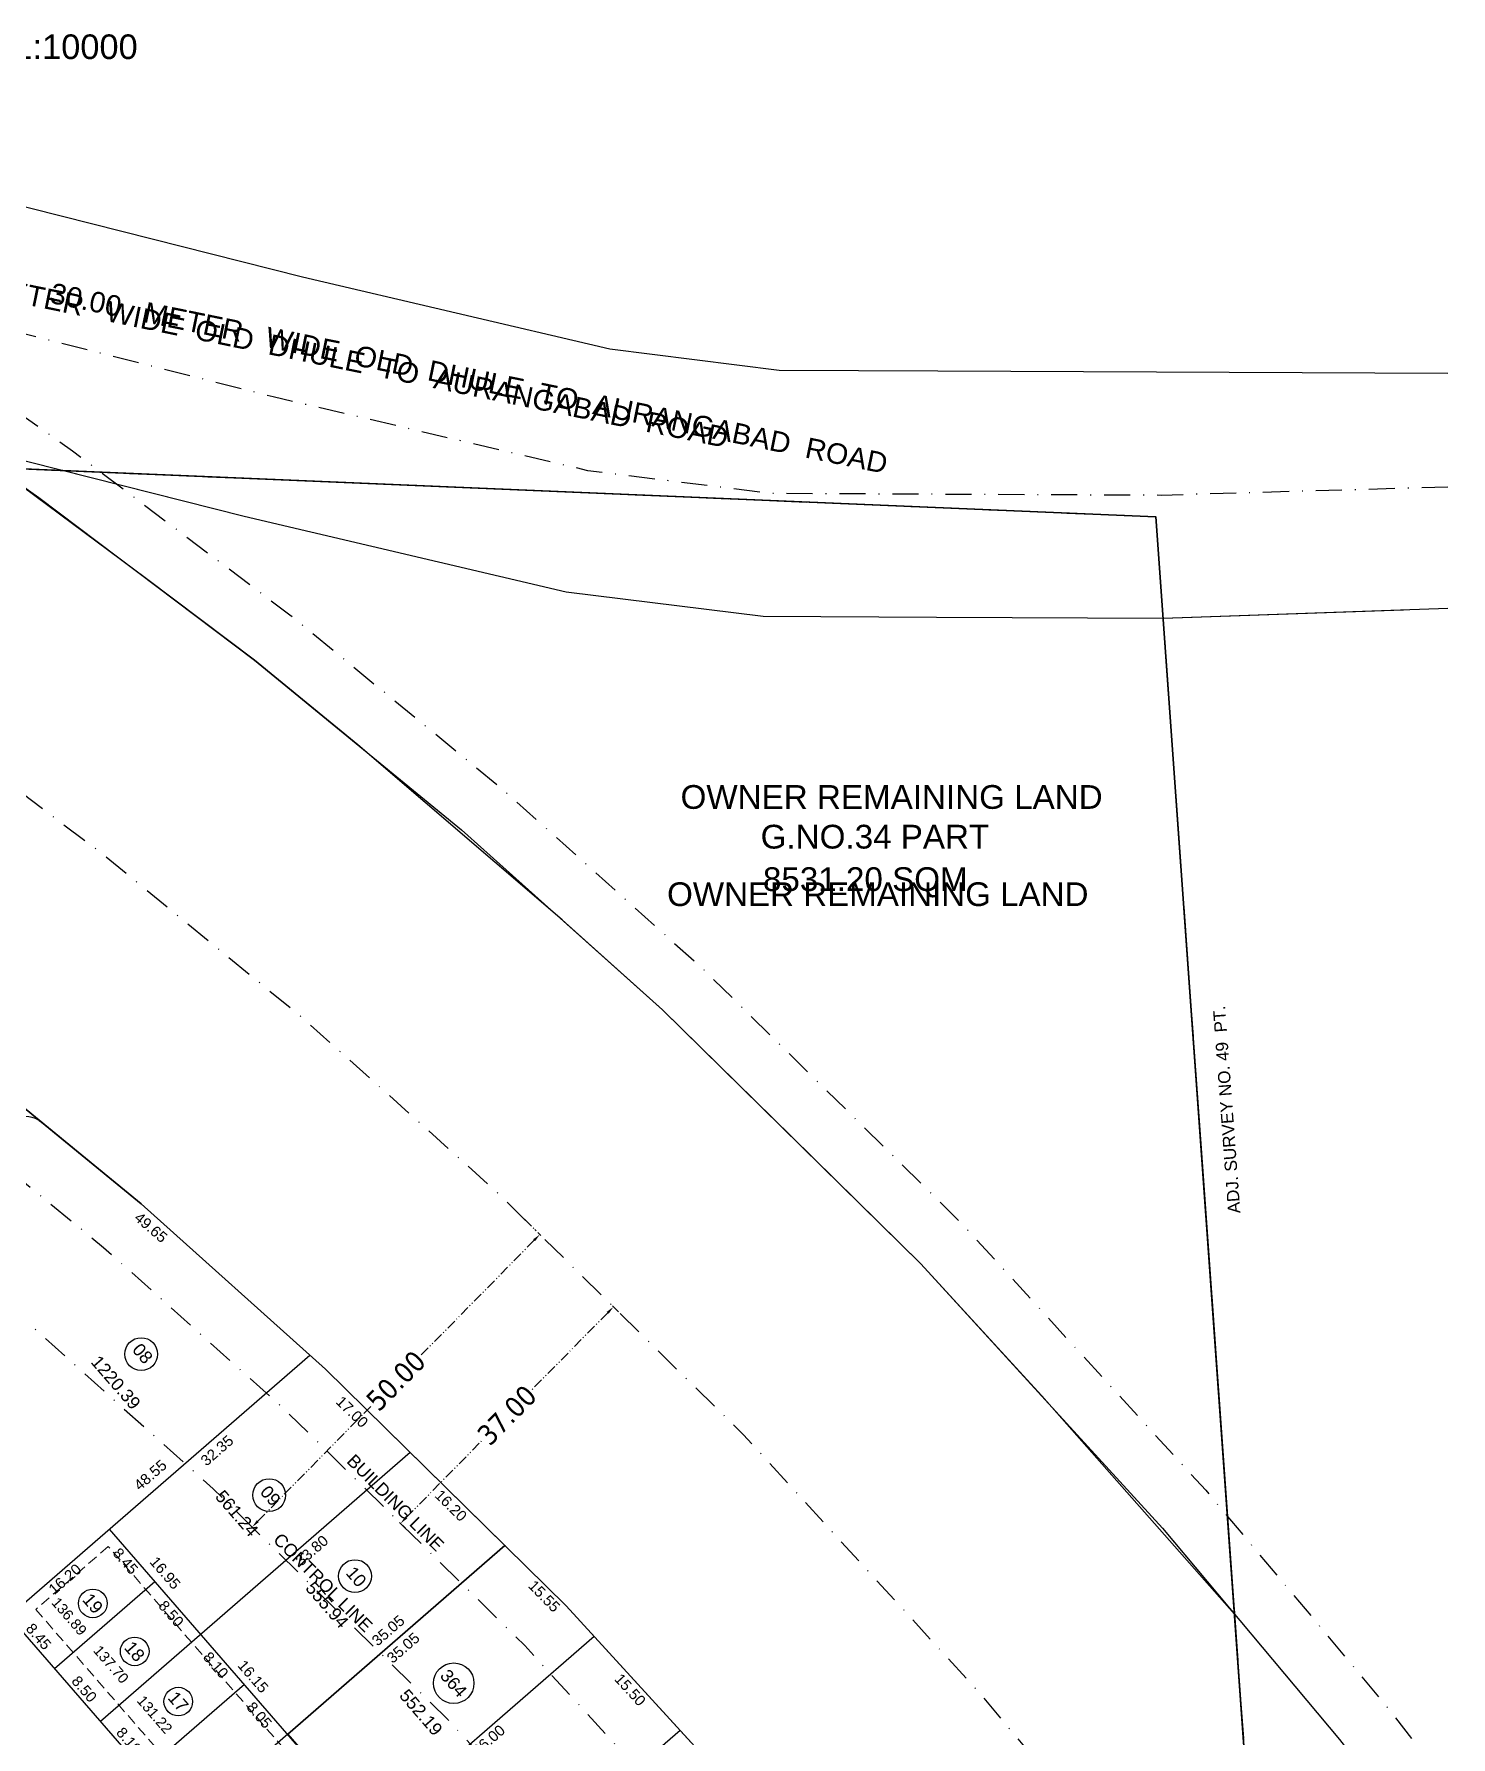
# Model space of a CAD drawing. Header units: millimetres. Extents: x 26213 to 35402, y -1028 to 2462.
# Drawn here: x 35016.2 to 35188.8, y 723.6 to 931.1 of the extents above; entities that cross this region are included whole.
import ezdxf
from ezdxf.enums import TextEntityAlignment as Align

# ---------------------------------------------------------------- set-up
doc = ezdxf.new("R2010")
doc.units = ezdxf.units.MM
doc.header["$PDMODE"] = 3
doc.header["$PDSIZE"] = 0.75
for name, pattern in [('1', [0]), ('ACAD_ISO12W100', [21, 12, -3, 0, -3, 0, -3]), ('DASHDOT2', [12.7, 6.35, -3.175, 0, -3.175]), ('DASHED', [19.05, 12.7, -6.35]), ('DASHED2', [9.525, 6.35, -3.175])]:
    doc.linetypes.add(name, pattern=pattern)
for name, color, linetype in [('adj. gat no', 76, 'Continuous'), ('AREA', 7, 'Continuous'), ('CENTER LINE', 225, 'Continuous'), ('Chamber', 7, '1'), ('DIMEMSION', 7, 'Continuous'), ('NUMBRING', 162, 'Continuous'), ('ROAD', 7, 'Continuous'), ('SITE PLAN', 107, 'Continuous'), ('SOLID HATCH', 253, 'Continuous')]:
    doc.layers.add(name, color=color, linetype=linetype)
for name, color, linetype, lineweight in [('CIRCLE', 197, 'Continuous', 30), ('DIM', 7, 'Continuous', 25), ('LAYOUT PLAN', 7, 'Continuous', 25)]:
    doc.layers.add(name, color=color, linetype=linetype, lineweight=lineweight)
doc.layers.add('orange line', color=7, linetype='Continuous', lineweight=70, true_color=0xf62c11)
doc.styles.get("Standard").update_dxf_attribs({"font": 'arial.ttf'})
doc.styles.add('style1', font='tahoma.ttf')
doc.dimstyles.new('LAYOUT PLAN', dxfattribs={"dimtxt": 1.3, "dimasz": 1, "dimexe": 0.18, "dimexo": 0.0625, "dimgap": 0.09, "dimtad": 0, "dimrnd": 0.05, "dimzin": 0, "dimdsep": 46, "dimtxsty": 'Standard', "dimcen": 0, "dimse1": 1, "dimse2": 1, "dimsd1": 1, "dimsd2": 1, "dimadec": 0, "dimazin": 0, "dimtfac": 1, "dimtofl": 0, "dimtmove": 0, "dimatfit": 3, "dimfxl": 1, "dimtolj": 1, "dimtzin": 0, "dimarcsym": 0})
doc.dimstyles.new('n', dxfattribs={"dimtxt": 2.5, "dimasz": 0.18, "dimexe": 0.18, "dimexo": 0.0625, "dimgap": 0.09, "dimtad": 0, "dimzin": 0, "dimdsep": 46, "dimtxsty": 'style1', "dimcen": 0.09, "dimse1": 1, "dimse2": 1, "dimsd1": 1, "dimsd2": 1, "dimaunit": 1, "dimadec": 1, "dimazin": 0, "dimtfac": 1, "dimtofl": 0, "dimtmove": 0, "dimatfit": 3, "dimfxl": 1, "dimtolj": 1, "dimtzin": 0, "dimarcsym": 0})

# ---------------------------------------------------------------- blocks, each defined once
blk = doc.blocks.new('*D3284')
at = {"layer": 'Defpoints', "color": 0, "ltscale": 2}
for p in [(35073.54, 746.97), (35083.78, 735.25), (35084.42, 735.89)]:
    blk.add_point(p, dxfattribs=at)
at = {"layer": 'DIMEMSION', "color": 0, "ltscale": 2, "insert": (35078.33, 740.79), "char_height": 1.3, "attachment_point": 5, "rotation": 314.4862}
blk.add_mtext('\\A1;15.55', dxfattribs=at)
blk = doc.blocks.new('*D3285')
at = {"layer": 'Defpoints', "color": 0, "ltscale": 2}
for p in [(35084.42, 735.89), (35094.89, 724.45), (35094.04, 723.67)]:
    blk.add_point(p, dxfattribs=at)
at = {"layer": 'DIMEMSION', "color": 0, "ltscale": 2, "insert": (35088.8, 729.39), "char_height": 1.3, "attachment_point": 5, "rotation": 312.4347}
blk.add_mtext('\\A1;15.50', dxfattribs=at)
blk = doc.blocks.new('*D3286')
at = {"layer": 'Defpoints', "color": 0, "ltscale": 2}
for p in [(35094.89, 724.45), (35104.37, 712.11), (35105.35, 713)]:
    blk.add_point(p, dxfattribs=at)
at = {"layer": 'DIMEMSION', "color": 0, "ltscale": 2, "insert": (35099.14, 717.83), "char_height": 1.3, "attachment_point": 5, "rotation": 312.4347}
blk.add_mtext('\\A1;15.50', dxfattribs=at)
blk = doc.blocks.new('*D3294')
at = {"layer": 'Defpoints', "color": 0, "ltscale": 2}
for p in [(35093.99, 725.48), (35094.89, 724.45), (35067.4, 700.58)]:
    blk.add_point(p, dxfattribs=at)
at = {"layer": 'DIMEMSION', "color": 0, "ltscale": 2, "insert": (35080.25, 713.54), "char_height": 1.3, "attachment_point": 5, "rotation": 40.9759}
blk.add_mtext('\\A1;36.40', dxfattribs=at)
blk = doc.blocks.new('*D3295')
at = {"layer": 'Defpoints', "color": 0, "ltscale": 2}
for p in [(35084.42, 735.89), (35085.15, 735.06), (35057.24, 712.28)]:
    blk.add_point(p, dxfattribs=at)
at = {"layer": 'DIMEMSION', "color": 0, "ltscale": 2, "insert": (35071.56, 723.25), "char_height": 1.3, "attachment_point": 5, "rotation": 40.9759}
blk.add_mtext('\\A1;36.00', dxfattribs=at)
blk = doc.blocks.new('*D3053')
at = {"layer": 'Defpoints', "color": 0, "ltscale": 2}
for p in [(35073.54, 746.97), (35074.39, 745.99), (35047.07, 723.98)]:
    blk.add_point(p, dxfattribs=at)
at = {"layer": 'DIMEMSION', "color": 0, "ltscale": 2, "insert": (35061.15, 734.5), "char_height": 1.3, "attachment_point": 5, "rotation": 40.9759}
blk.add_mtext('\\A1;35.05', dxfattribs=at)
blk = doc.blocks.new('*D3296')
at = {"layer": 'Defpoints', "color": 0, "ltscale": 2}
for p in [(35047.07, 723.98), (35057.24, 712.28), (35058.07, 713)]:
    blk.add_point(p, dxfattribs=at)
at = {"layer": 'DIMEMSION', "color": 0, "ltscale": 2, "insert": (35052.99, 718.85), "char_height": 1.3, "attachment_point": 5, "rotation": 310.9759}
blk.add_mtext('\\A1;15.50', dxfattribs=at)
blk = doc.blocks.new('*D3318')
at = {"layer": 'Defpoints', "color": 0, "linetype": 'ACAD_ISO12W100', "ltscale": 0.1}
for p in [(35087.41, 775.4), (35060.82, 749.66), (35061.47, 749.02)]:
    blk.add_point(p, dxfattribs=at)
at = {"layer": 'DIM', "color": 0, "linetype": 'ACAD_ISO12W100', "lineweight": -2, "ltscale": 0.1}
for p, q in [((35087.37, 775.45), (35086.64, 776.17)), ((35086.07, 775.33), (35076.75, 765.86)), ((35061.52, 750.37), (35070.84, 759.85)), ((35061.43, 749.07), (35060.69, 749.79))]:
    blk.add_line(p, q, dxfattribs=at)
at = {"layer": 'DIM', "color": 0, "linetype": 'ACAD_ISO12W100', "ltscale": 0.1}
for points in [[(35085.95, 775.44), (35086.18, 775.21), (35086.77, 776.04)], [(35061.4, 750.49), (35061.64, 750.26), (35060.82, 749.66)]]:
    blk.add_solid(points, dxfattribs=at)
at = {"layer": 'DIM', "color": 0, "linetype": 'ACAD_ISO12W100', "ltscale": 0.1, "insert": (35073.79, 762.85), "char_height": 2.5, "attachment_point": 5, "rotation": 45.4772, "style": 'style1'}
blk.add_mtext('\\A1;37.00', dxfattribs=at)
blk = doc.blocks.new('*D3319')
at = {"layer": 'Defpoints', "color": 0, "linetype": 'ACAD_ISO12W100', "ltscale": 0.1}
for p in [(35075.88, 786.75), (35077.8, 784.86), (35040.82, 751.1)]:
    blk.add_point(p, dxfattribs=at)
at = {"layer": 'DIM', "color": 0, "linetype": 'ACAD_ISO12W100', "lineweight": -2, "ltscale": 0.1}
for p, q in [((35075.92, 786.71), (35077.93, 784.74)), ((35077.1, 784.15), (35063.21, 770.03)), ((35043.44, 749.93), (35057.33, 764.05)), ((35040.86, 751.06), (35042.87, 749.09))]:
    blk.add_line(p, q, dxfattribs=at)
at = {"layer": 'DIM', "color": 0, "linetype": 'ACAD_ISO12W100', "ltscale": 0.1}
for points in [[(35076.98, 784.27), (35077.21, 784.03), (35077.8, 784.86)], [(35043.32, 750.04), (35043.56, 749.81), (35042.74, 749.21)]]:
    blk.add_solid(points, dxfattribs=at)
at = {"layer": 'DIM', "color": 0, "linetype": 'ACAD_ISO12W100', "ltscale": 0.1, "insert": (35060.27, 767.04), "char_height": 2.5, "attachment_point": 5, "rotation": 45.4772, "style": 'style1'}
blk.add_mtext('\\A1;50.00', dxfattribs=at)
blk = doc.blocks.new('*D3811')
at = {"layer": 'Defpoints', "color": 0, "ltscale": 2}
for p in [(35046.24, 723.26), (35047.07, 723.98), (35052.15, 718.13)]:
    blk.add_point(p, dxfattribs=at)
at = {"layer": 'DIMEMSION', "color": 0, "ltscale": 2, "insert": (35048.79, 720.34), "char_height": 1.3, "attachment_point": 5, "rotation": 310.9759}
blk.add_mtext('\\A1;7.75', dxfattribs=at)
blk = doc.blocks.new('*D3812')
at = {"layer": 'Defpoints', "color": 0, "ltscale": 2}
for p in [(35040.97, 729.34), (35041.79, 730.06), (35047.07, 723.98)]:
    blk.add_point(p, dxfattribs=at)
at = {"layer": 'DIMEMSION', "color": 0, "ltscale": 2, "insert": (35043.61, 726.3), "char_height": 1.3, "attachment_point": 5, "rotation": 310.9759}
blk.add_mtext('\\A1;8.05', dxfattribs=at)
blk = doc.blocks.new('*D3813')
at = {"layer": 'Defpoints', "color": 0, "ltscale": 2}
for p in [(35035.65, 735.45), (35036.48, 736.17), (35041.79, 730.06)]:
    blk.add_point(p, dxfattribs=at)
at = {"layer": 'DIMEMSION', "color": 0, "ltscale": 2, "insert": (35038.31, 732.4), "char_height": 1.3, "attachment_point": 5, "rotation": 310.9759}
blk.add_mtext('\\A1;8.10', dxfattribs=at)
blk = doc.blocks.new('*D3814')
at = {"layer": 'Defpoints', "color": 0, "ltscale": 2}
for p in [(35030.08, 741.87), (35030.91, 742.59), (35036.48, 736.17)]:
    blk.add_point(p, dxfattribs=at)
at = {"layer": 'DIMEMSION', "color": 0, "ltscale": 2, "insert": (35032.87, 738.66), "char_height": 1.3, "attachment_point": 5, "rotation": 310.9759}
blk.add_mtext('\\A1;8.50', dxfattribs=at)
blk = doc.blocks.new('*D3815')
at = {"layer": 'Defpoints', "color": 0, "ltscale": 2}
for p in [(35025.37, 748.97), (35024.54, 748.25), (35030.91, 742.59)]:
    blk.add_point(p, dxfattribs=at)
at = {"layer": 'DIMEMSION', "color": 0, "ltscale": 2, "insert": (35027.31, 745.06), "char_height": 1.3, "attachment_point": 5, "rotation": 310.9759}
blk.add_mtext('\\A1;8.45', dxfattribs=at)
blk = doc.blocks.new('*D3823')
at = {"layer": 'Defpoints', "color": 0, "ltscale": 2}
for p in [(35025.08, 726.27), (35024.25, 725.55), (35029.56, 719.43)]:
    blk.add_point(p, dxfattribs=at)
at = {"layer": 'DIMEMSION', "color": 0, "ltscale": 2, "insert": (35027.73, 723.21), "char_height": 1.3, "attachment_point": 5, "rotation": 310.9759}
blk.add_mtext('\\A1;8.10', dxfattribs=at)
blk = doc.blocks.new('*D3824')
at = {"layer": 'Defpoints', "color": 0, "ltscale": 2}
for p in [(35019.5, 732.69), (35018.68, 731.97), (35024.25, 725.55)]:
    blk.add_point(p, dxfattribs=at)
at = {"layer": 'DIMEMSION', "color": 0, "ltscale": 2, "insert": (35022.29, 729.48), "char_height": 1.3, "attachment_point": 5, "rotation": 310.9759}
blk.add_mtext('\\A1;8.50', dxfattribs=at)
blk = doc.blocks.new('*D3825')
at = {"layer": 'Defpoints', "color": 0, "ltscale": 2}
for p in [(35013.96, 739.06), (35013.14, 738.35), (35018.68, 731.97)]:
    blk.add_point(p, dxfattribs=at)
at = {"layer": 'DIMEMSION', "color": 0, "ltscale": 2, "insert": (35016.73, 735.88), "char_height": 1.3, "attachment_point": 5, "rotation": 310.9759}
blk.add_mtext('\\A1;8.45', dxfattribs=at)
blk = doc.blocks.new('*D3827')
at = {"layer": 'Defpoints', "color": 0, "ltscale": 2}
for p in [(35025.37, 748.97), (35026.05, 748.18), (35013.14, 738.35)]:
    blk.add_point(p, dxfattribs=at)
at = {"layer": 'DIMEMSION', "color": 0, "ltscale": 2, "insert": (35019.94, 742.87), "char_height": 1.3, "attachment_point": 5, "rotation": 40.9759}
blk.add_mtext('\\A1;16.20', dxfattribs=at)
blk = doc.blocks.new('*D3828')
at = {"layer": 'Defpoints', "color": 0, "ltscale": 2}
for p in [(35012.15, 802.57), (35049.78, 770.17), (35049.22, 769.52)]:
    blk.add_point(p, dxfattribs=at)
at = {"layer": 'DIMEMSION', "color": 0, "ltscale": 2, "insert": (35030.41, 785.72), "char_height": 1.3, "attachment_point": 5, "rotation": 319.2678}
blk.add_mtext('\\A1;49.65', dxfattribs=at)
blk = doc.blocks.new('*D3829')
at = {"layer": 'Defpoints', "color": 0, "ltscale": 2}
for p in [(35072.56, 748.11), (35073.54, 746.97), (35047.07, 723.98)]:
    blk.add_point(p, dxfattribs=at)
at = {"layer": 'DIMEMSION', "color": 0, "ltscale": 2, "insert": (35059.32, 736.61), "char_height": 1.3, "attachment_point": 5, "rotation": 40.9759}
blk.add_mtext('\\A1;35.05', dxfattribs=at)
blk = doc.blocks.new('*D3830')
at = {"layer": 'Defpoints', "color": 0, "ltscale": 2}
for p in [(35061.18, 757.51), (35061.99, 758.33), (35073.54, 746.97)]:
    blk.add_point(p, dxfattribs=at)
at = {"layer": 'DIMEMSION', "color": 0, "ltscale": 2, "insert": (35066.96, 751.83), "char_height": 1.3, "attachment_point": 5, "rotation": 315.4772}
blk.add_mtext('\\A1;16.20', dxfattribs=at)
blk = doc.blocks.new('*D3389')
at = {"layer": 'Defpoints', "color": 0, "ltscale": 2}
for p in [(35049.78, 770.17), (35048.81, 769.17), (35061.99, 758.33)]:
    blk.add_point(p, dxfattribs=at)
at = {"layer": 'DIMEMSION', "color": 0, "ltscale": 2, "insert": (35054.92, 763.25), "char_height": 1.3, "attachment_point": 5, "rotation": 315.8784}
blk.add_mtext('\\A1;17.00', dxfattribs=at)
blk = doc.blocks.new('*D3855')
at = {"layer": 'Defpoints', "color": 0, "ltscale": 2}
for p in [(35061.99, 758.33), (35062.77, 757.43), (35036.48, 736.17)]:
    blk.add_point(p, dxfattribs=at)
at = {"layer": 'DIMEMSION', "color": 0, "ltscale": 2, "insert": (35050.02, 746.35), "char_height": 1.3, "attachment_point": 5, "rotation": 40.9759}
blk.add_mtext('\\A1;33.80', dxfattribs=at)
blk = doc.blocks.new('*D3856')
at = {"layer": 'Defpoints', "color": 0, "ltscale": 2}
for p in [(35049.78, 770.17), (35050.68, 769.14), (35025.37, 748.97)]:
    blk.add_point(p, dxfattribs=at)
at = {"layer": 'DIMEMSION', "color": 0, "ltscale": 2, "insert": (35038.47, 758.54), "char_height": 1.3, "attachment_point": 5, "rotation": 40.9759}
blk.add_mtext('\\A1;32.35', dxfattribs=at)
blk = doc.blocks.new('*D3857')
at = {"layer": 'Defpoints', "color": 0, "ltscale": 2}
for p in [(35025.37, 748.97), (35037.71, 737.24), (35036.48, 736.17)]:
    blk.add_point(p, dxfattribs=at)
at = {"layer": 'DIMEMSION', "color": 0, "ltscale": 2, "insert": (35032.15, 743.63), "char_height": 1.3, "attachment_point": 5, "rotation": 310.9759}
blk.add_mtext('\\A1;16.95', dxfattribs=at)
blk = doc.blocks.new('*D3858')
at = {"layer": 'Defpoints', "color": 0, "ltscale": 2}
for p in [(35036.48, 736.17), (35048.15, 724.92), (35047.07, 723.98)]:
    blk.add_point(p, dxfattribs=at)
at = {"layer": 'DIMEMSION', "color": 0, "ltscale": 2, "insert": (35042.86, 731.01), "char_height": 1.3, "attachment_point": 5, "rotation": 310.9759}
blk.add_mtext('\\A1;16.15', dxfattribs=at)
blk = doc.blocks.new('*D3859')
at = {"layer": 'Defpoints', "color": 0, "ltscale": 2}
for p in [(35048.66, 771.46), (35049.78, 770.17), (35013.14, 738.35)]:
    blk.add_point(p, dxfattribs=at)
at = {"layer": 'DIMEMSION', "color": 0, "ltscale": 2, "insert": (35030.34, 755.55), "char_height": 1.3, "attachment_point": 5, "rotation": 40.9759}
blk.add_mtext('\\A1;48.55', dxfattribs=at)

msp = doc.modelspace()

# ---------------------------------------------------------------- linework, layer by layer
at = {"ltscale": 2}
for p, q in [((35043.023, 854.849), (35068.258, 834.168)), ((35068.258, 834.168), (35092.753, 812.23)), ((35017.068, 798.545), (35029.209, 788.595)), ((35029.209, 788.595), (35051.681, 768.47)), ((35029.209, 788.595), (35051.681, 768.47)), ((35029.209, 788.595), (35051.681, 768.47)), ((35051.681, 768.47), (35073.542, 746.97)), ((35051.681, 768.47), (35073.542, 746.97))]:
    msp.add_line(p, q, dxfattribs=at)
at = {"color": 1, "lineweight": 35}
for points in [[(35178.167, 404.589), (35181.38, 290.065), (35181.38, 290.065), (34953.574, 285.764), (34953.574, 567.995), (34956.321, 602.668), (34961.196, 880.404), (35152.829, 872.299), (35165.087, 701.488), (35174.34, 542.335), (35174.387, 542.333), (35178.167, 404.589)], [(35060.252, 684.101), (35060.252, 684.101), (35072.483, 694.724), (35047.073, 723.98), (35073.542, 746.97), (35051.681, 768.47), (35029.209, 788.595), (35005.929, 807.673), (34981.342, 826.215), (34960.503, 840.963), (34959.33, 774.106), (34958.891, 749.106), (34958.575, 731.106), (34958.364, 719.106), (34957.387, 663.432), (34956.843, 632.442), (34956.606, 618.92), (34956.321, 602.668), (34953.574, 567.995), (34953.574, 539.335), (34953.574, 484.486)], [(35060.252, 684.101), (35060.252, 684.101), (35072.483, 694.724), (35047.073, 723.98), (35073.542, 746.97), (35051.681, 768.47), (35029.209, 788.595), (35005.929, 807.673), (34981.342, 826.215), (34960.503, 840.963), (34959.33, 774.106), (34958.891, 749.106), (34958.575, 731.106), (34958.364, 719.106), (34957.387, 663.432), (34956.843, 632.442), (34956.606, 618.92), (34956.321, 602.668), (34953.574, 567.995), (34953.574, 539.335), (34953.574, 484.486)]]:
    msp.add_lwpolyline(points, dxfattribs=at)
at = {"ltscale": 2}
msp.add_arc((35015.167, 796.224), 3, 50.66474, 56.7576, dxfattribs=at)
at = {"layer": 'CENTER LINE', "color": 5, "linetype": 'DASHDOT2', "ltscale": 0.5, "flags": 128}
for points in [[(34949.604, 928.023), (34993.301, 899.834), (35020.874, 880.318), (35047.35, 860.353), (35072.814, 839.485), (35097.545, 817.336), (35129.258, 786.147), (35158.923, 753.699), (35180.658, 727.736), (35194.28, 710.272), (35196.036, 707.825)], [(35188.411, 875.919), (35153.49, 874.91), (35126.206, 875.036), (35105.974, 875.129), (35083.656, 877.914), (35045.324, 886.906), (34990.072, 900.858), (34931.405, 915.673)], [(35188.411, 875.919), (35153.49, 874.91), (35126.206, 875.036), (35105.974, 875.129), (35083.656, 877.914), (35045.324, 886.906), (34990.072, 900.858), (34931.405, 915.673)], [(34929.547, 896.931), (34972.575, 869.174), (34999.043, 850.44), (35024.476, 831.261), (35048.734, 811.382), (35072.217, 790.35), (35102.613, 760.456), (35131.071, 729.328), (35151.877, 704.476), (35164.649, 688.101), (35165.973, 686.256)], [(34929.547, 896.931), (34972.575, 869.174), (34999.043, 850.44), (35024.476, 831.261), (35048.734, 811.382), (35072.217, 790.35), (35102.613, 760.456), (35131.071, 729.328), (35151.877, 704.476), (35164.649, 688.101), (35165.973, 686.256)]]:
    msp.add_lwpolyline(points, dxfattribs=at)
at = {"layer": 'CENTER LINE', "linetype": 'DASHDOT2', "ltscale": 0.5, "flags": 128}
for points in [[(35188.411, 875.919), (35153.49, 874.91), (35126.206, 875.036), (35105.974, 875.129), (35083.656, 877.914), (35045.324, 886.906), (34990.072, 900.858), (34931.405, 915.673)], [(34929.547, 837.43), (34944.566, 827.741), (34969.541, 810.064), (34993.565, 791.948), (35016.193, 773.404), (35037.99, 753.883), (35066.607, 725.739), (35093.433, 696.396), (35112.983, 673.043), (35124.607, 658.14), (35141.633, 634.408), (35171.615, 589.211)], [(34929.547, 837.43), (34944.566, 827.741), (34969.541, 810.064), (34993.565, 791.948), (35016.193, 773.404), (35037.99, 753.883), (35066.607, 725.739), (35093.433, 696.396), (35110.926, 675.501)]]:
    msp.add_lwpolyline(points, dxfattribs=at)
at = {"layer": 'CENTER LINE', "color": 1, "linetype": 'DASHDOT2', "ltscale": 0.5, "flags": 128}
for points in [[(34929.547, 852.9), (34951.849, 838.513), (34977.212, 820.562), (35001.602, 802.17), (35024.653, 783.278), (35046.889, 763.364), (35075.968, 734.765), (35103.219, 704.958), (35123.096, 681.216), (35135.018, 665.93), (35152.335, 641.793), (35170.116, 614.987)], [(34929.547, 852.9), (34951.849, 838.513), (34977.212, 820.562), (35001.602, 802.17), (35024.653, 783.278), (35046.889, 763.364), (35075.968, 734.765), (35103.219, 704.958), (35121.077, 683.627)]]:
    msp.add_lwpolyline(points, dxfattribs=at)
at = {"layer": 'Chamber', "linetype": 'DASHED2'}
for p, q in [((34961.196, 880.404), (35152.829, 872.299)), ((35152.829, 872.299), (35165.087, 701.488))]:
    msp.add_line(p, q, dxfattribs=at)
at = {"layer": 'CIRCLE'}
for centre, radius in [((35029.229, 770.288), 2), ((35044.822, 753.106), 2), ((35055.275, 743.241), 2), ((35023.337, 739.911), 1.744), ((35028.435, 734.068), 1.744), ((35067.303, 730.189), 2.47), ((35033.746, 727.953), 1.744)]:
    msp.add_circle(centre, radius, dxfattribs=at)
at = {"layer": 'DIMEMSION', "lineweight": 25}
msp.add_arc((35015.167, 796.224), 3, 50.66474, 180, dxfattribs=at)
at = {"layer": 'LAYOUT PLAN', "lineweight": 25}
for p, q in [((34961.196, 880.404), (35152.829, 872.299)), ((34961.196, 880.404), (35152.829, 872.299)), ((35019.588, 877.934), (35011.652, 878.27)), ((35011.652, 878.27), (35016.744, 874.666)), ((35019.588, 877.934), (35011.652, 878.27)), ((35011.652, 878.27), (35016.744, 874.666)), ((35019.588, 877.934), (35011.652, 878.27)), ((35011.652, 878.27), (35016.744, 874.666)), ((35041.775, 872.331), (35019.588, 877.934)), ((35041.775, 872.331), (35019.588, 877.934)), ((35041.775, 872.331), (35019.588, 877.934)), ((35016.744, 874.666), (35043.023, 854.849)), ((35016.744, 874.666), (35043.023, 854.849)), ((35016.744, 874.666), (35043.023, 854.849)), ((35081.007, 863.128), (35041.775, 872.331)), ((35081.007, 863.128), (35041.775, 872.331)), ((35152.829, 872.299), (35165.087, 701.488)), ((35152.829, 872.299), (35165.087, 701.488)), ((35105.007, 860.134), (35081.007, 863.128)), ((35105.007, 860.134), (35081.007, 863.128)), ((35126.137, 860.036), (35105.007, 860.134)), ((35126.137, 860.036), (35105.007, 860.134)), ((35153.718, 859.909), (35126.137, 860.036)), ((35153.718, 859.909), (35126.137, 860.036)), ((35153.718, 859.909), (35126.137, 860.036)), ((35092.753, 812.23), (35124.217, 781.287)), ((35092.753, 812.23), (35124.217, 781.287)), ((35092.753, 812.23), (35124.217, 781.287)), ((35124.217, 781.287), (35153.654, 749.088)), ((35124.217, 781.287), (35153.654, 749.088)), ((35124.217, 781.287), (35153.654, 749.088)), ((35013.137, 738.347), (35049.779, 770.173)), ((35024.252, 725.55), (35061.992, 758.329)), ((35153.654, 749.088), (35162.423, 738.614)), ((35153.654, 749.088), (35162.423, 738.614)), ((35153.654, 749.088), (35162.423, 738.614)), ((35047.073, 723.98), (35073.542, 746.97)), ((35047.073, 723.98), (35073.542, 746.97)), ((35047.073, 723.98), (35073.542, 746.97)), ((35047.073, 723.98), (35073.542, 746.97)), ((35047.073, 723.98), (35073.542, 746.97)), ((35047.073, 723.98), (35073.542, 746.97)), ((35018.678, 731.967), (35030.909, 742.59)), ((35029.563, 719.434), (35041.794, 730.057))]:
    msp.add_line(p, q, dxfattribs=at)
at = {"layer": 'LAYOUT PLAN', "ltscale": 2}
for p, q in [((35043.023, 854.849), (35068.258, 834.168)), ((35043.023, 854.849), (35068.258, 834.168)), ((35068.258, 834.168), (35092.753, 812.23)), ((35068.258, 834.168), (35092.753, 812.23)), ((35051.681, 768.47), (35081.009, 739.626)), ((35072.483, 694.724), (35025.368, 748.97)), ((35081.009, 739.626), (35108.488, 709.569)), ((35108.058, 653.765), (35047.073, 723.98))]:
    msp.add_line(p, q, dxfattribs=at)
at = {"layer": 'LAYOUT PLAN'}
for p, q in [((35012.902, 738.617), (35060.252, 684.101)), ((35084.424, 735.891), (35057.237, 712.278)), ((35094.886, 724.447), (35067.401, 700.575)), ((35047.073, 723.98), (35034.842, 713.357))]:
    msp.add_line(p, q, dxfattribs=at)
at = {"layer": 'LAYOUT PLAN', "lineweight": 25, "flags": 128}
for points in [[(34943.26, 923.785), (34989.379, 894.034), (35016.744, 874.666), (35043.023, 854.849), (35068.258, 834.168), (35092.753, 812.23), (35124.217, 781.287), (35153.654, 749.088), (35175.213, 723.336), (35188.674, 706.077)], [(34943.26, 923.785), (34989.379, 894.034), (35016.744, 874.666), (35043.023, 854.849), (35068.258, 834.168), (35092.753, 812.23), (35124.217, 781.287), (35153.654, 749.088), (35162.423, 738.614)], [(34943.26, 923.785), (34989.379, 894.034), (35016.744, 874.666), (35043.023, 854.849), (35068.258, 834.168), (35092.753, 812.23), (35124.217, 781.287), (35153.654, 749.088), (35162.423, 738.614)], [(35188.411, 889.749), (35126.275, 890.036), (35106.94, 890.125), (35086.305, 892.7), (35048.874, 901.48), (34993.745, 915.402), (34960.545, 923.785)], [(34971.431, 905.612), (34989.379, 894.034), (35016.744, 874.666), (35043.023, 854.849), (35068.258, 834.168), (35092.753, 812.23), (35124.217, 781.287), (35153.654, 749.088), (35162.423, 738.614)], [(34971.431, 905.612), (34989.379, 894.034), (35016.744, 874.666), (35043.023, 854.849), (35068.258, 834.168), (35092.753, 812.23), (35124.217, 781.287), (35153.654, 749.088), (35162.423, 738.614)], [(34971.431, 905.612), (34989.379, 894.034), (35016.744, 874.666), (35043.023, 854.849), (35068.258, 834.168), (35092.753, 812.23), (35124.217, 781.287), (35153.654, 749.088), (35162.423, 738.614)], [(35182.999, 860.936), (35153.718, 859.909), (35126.137, 860.036), (35105.007, 860.134), (35081.007, 863.128), (35041.775, 872.331), (35007.988, 880.863)], [(35182.999, 860.936), (35153.718, 859.909), (35126.137, 860.036), (35105.007, 860.134), (35081.007, 863.128), (35041.775, 872.331), (35007.988, 880.863)], [(35182.999, 860.936), (35153.718, 859.909), (35126.137, 860.036), (35105.007, 860.134), (35081.007, 863.128), (35041.775, 872.331), (35007.988, 880.863)], [(35188.437, 861.126), (35153.718, 859.909), (35126.137, 860.036), (35105.007, 860.134), (35081.007, 863.128), (35041.775, 872.331), (35019.588, 877.934)], [(35188.411, 861.125), (35153.718, 859.909), (35126.137, 860.036), (35105.007, 860.134), (35081.007, 863.128), (35041.775, 872.331), (35019.588, 877.934)], [(35188.437, 861.126), (35153.718, 859.909), (35126.137, 860.036), (35105.007, 860.134), (35081.007, 863.128), (35041.775, 872.331), (35019.588, 877.934)], [(35188.437, 861.126), (35153.718, 859.909), (35126.137, 860.036), (35105.007, 860.134), (35081.007, 863.128), (35041.775, 872.331), (35019.588, 877.934)], [(35188.411, 861.125), (35153.718, 859.909), (35126.137, 860.036), (35105.007, 860.134), (35081.007, 863.128), (35041.775, 872.331), (35019.588, 877.934)], [(35188.437, 861.126), (35153.718, 859.909), (35126.137, 860.036), (35105.007, 860.134), (35081.007, 863.128), (35041.775, 872.331), (35019.588, 877.934)], [(35188.437, 861.126), (35153.718, 859.909), (35126.137, 860.036), (35105.007, 860.134), (35081.007, 863.128), (35041.775, 872.331), (35019.588, 877.934)], [(35188.437, 861.126), (35153.718, 859.909), (35126.137, 860.036), (35105.007, 860.134), (35081.007, 863.128), (35041.775, 872.331), (35019.588, 877.934)], [(35188.411, 861.125), (35153.718, 859.909), (35126.137, 860.036), (35105.007, 860.134), (35081.007, 863.128), (35041.775, 872.331), (35019.588, 877.934)], [(35188.437, 861.126), (35153.718, 859.909), (35126.137, 860.036), (35105.007, 860.134), (35081.007, 863.128), (35041.775, 872.331), (35019.588, 877.934)], [(35188.437, 861.126), (35153.718, 859.909), (35126.137, 860.036), (35105.007, 860.134), (35081.007, 863.128), (35041.775, 872.331), (35019.588, 877.934)]]:
    msp.add_lwpolyline(points, dxfattribs=at)
at = {"layer": 'LAYOUT PLAN', "lineweight": 30, "flags": 128}
for points in [[(35188.411, 889.749), (35126.275, 890.036), (35106.94, 890.125), (35086.305, 892.7), (35048.874, 901.48), (34993.745, 915.402), (34960.545, 923.785)], [(35188.411, 889.749), (35126.275, 890.036), (35106.94, 890.125), (35086.305, 892.7), (35048.874, 901.48), (34993.745, 915.402), (34960.545, 923.785)], [(35182.999, 860.936), (35153.718, 859.909), (35126.137, 860.036), (35105.007, 860.134), (35081.007, 863.128), (35041.775, 872.331), (35007.988, 880.863)], [(35011.652, 878.27), (35047.263, 876.763), (35081.304, 875.324), (35117.444, 873.795), (35152.829, 872.299), (35154.65, 846.922), (35158.471, 793.683), (35162.423, 738.614), (35138.935, 765.187), (35124.217, 781.287), (35108.485, 796.759), (35092.753, 812.23), (35080.506, 823.199), (35055.641, 844.509), (35043.023, 854.849), (35029.883, 864.757), (35011.652, 878.27), (35007.988, 880.863)], [(35182.999, 860.936), (35153.718, 859.909), (35126.137, 860.036), (35105.007, 860.134), (35081.007, 863.128), (35041.775, 872.331), (35007.988, 880.863)], [(35182.999, 860.936), (35153.718, 859.909), (35126.137, 860.036), (35105.007, 860.134), (35081.007, 863.128), (35041.775, 872.331), (35007.988, 880.863)], [(35182.999, 860.936), (35153.718, 859.909), (35126.137, 860.036), (35105.007, 860.134), (35081.007, 863.128), (35041.775, 872.331), (35007.988, 880.863)], [(35182.999, 860.936), (35153.718, 859.909), (35126.137, 860.036), (35105.007, 860.134), (35081.007, 863.128), (35041.775, 872.331), (35007.988, 880.863)], [(35188.411, 861.125), (35153.718, 859.909), (35126.137, 860.036), (35105.007, 860.134), (35081.007, 863.128), (35041.775, 872.331), (35019.588, 877.934)], [(35188.411, 861.125), (35153.718, 859.909), (35126.137, 860.036), (35105.007, 860.134), (35081.007, 863.128), (35041.775, 872.331), (35019.588, 877.934)], [(35188.411, 861.125), (35153.718, 859.909), (35126.137, 860.036), (35105.007, 860.134), (35081.007, 863.128), (35041.775, 872.331), (35019.588, 877.934)], [(35188.411, 861.125), (35153.718, 859.909), (35126.137, 860.036), (35105.007, 860.134), (35081.007, 863.128), (35041.775, 872.331), (35019.588, 877.934)], [(35188.411, 861.125), (35153.718, 859.909), (35126.137, 860.036), (35105.007, 860.134), (35081.007, 863.128), (35041.775, 872.331), (35019.588, 877.934)]]:
    msp.add_lwpolyline(points, dxfattribs=at)
at = {"layer": 'LAYOUT PLAN', "flags": 128}
for points in [[(35016.811, 798.733, -0.0265914), (35017.068, 798.545), (35029.209, 788.595), (35051.681, 768.47), (35081.009, 739.626), (35108.488, 709.569), (35128.541, 685.616)], [(35016.811, 798.733, -0.0265914), (35017.068, 798.545), (35029.209, 788.595), (35051.681, 768.47), (35081.009, 739.626), (35108.488, 709.569), (35128.541, 685.616), (35169.028, 633.708)]]:
    msp.add_lwpolyline(points, format="xyb", dxfattribs=at)
at = {"layer": 'SOLID HATCH', "color": 9, "linetype": 'DASHED', "lineweight": 15, "ltscale": 0.1, "true_color": 0xc7c8ca}
msp.add_lwpolyline([(35016.385, 739.182), (35061.533, 687.201), (35070.367, 694.873), (35025.219, 746.854), (35016.385, 739.182)], dxfattribs=at)

# ---------------------------------------------------------------- texts
at = {"insert": (35011.688, 900.928), "char_height": 2.5, "width": 117.00905, "attachment_point": 4, "rotation": 348.42846}
msp.add_mtext('\\pi6.6611;30.00   METER   WIDE  OLD  DHULE  TO  AURANGABAD  ROAD', dxfattribs=at)
at = {"layer": 'adj. gat no', "lineweight": 25, "insert": (35163.724, 769.883), "char_height": 1.5, "width": 60.37153, "attachment_point": 4, "rotation": 94.2547}
msp.add_mtext('\\pi17.584;ADJ. SURVEY NO. 49  PT.', dxfattribs=at)
at = {"layer": 'AREA'}
for s, height, p in [('1220.39', 1.545, (35026.145, 766.834)), ('08', 1.545, (35029.409, 770.361)), ('561.24', 1.545, (35040.888, 750.891)), ('09', 1.545, (35044.986, 753.029)), ('10', 1.545, (35055.439, 743.164)), ('555.94', 1.545, (35051.888, 739.733)), ('136.89', 1.2687, (35020.466, 738.335)), ('137.70', 1.2687, (35025.564, 732.492)), ('131.22', 1.2687, (35030.875, 726.377)), ('552.19', 1.545, (35063.324, 726.641))]:
    msp.add_text(s, height=height, rotation=310.97595, dxfattribs=at).set_placement(p, align=Align.MIDDLE_CENTER)
for s, p in [('19', (35023.337, 739.911)), ('18', (35028.435, 734.068)), ('17', (35033.746, 727.953))]:
    msp.add_text(s, height=1.545, rotation=310.97595, dxfattribs=at).set_placement(p, align=Align.MIDDLE)
at = {"layer": 'CENTER LINE', "color": 7, "linetype": 'DASHDOT2', "ltscale": 0.5}
for s, p in [('BUILDING LINE', (35060.228, 752.178)), ('CONTROL LINE', (35051.387, 742.461))]:
    msp.add_text(s, height=1.545, rotation=315.04406, dxfattribs=at).set_placement(p, align=Align.MIDDLE_CENTER)
at = {"layer": 'LAYOUT PLAN', "color": 220, "true_color": 0xff2ecb}
for s, height, p in [('OWNER REMAINING LAND', 2.89363, (35094.94, 836.715)), ('G.NO.34 PART', 2.89363, (35104.696, 831.879)), ('OWNER REMAINING LAND', 2.889, (35093.297, 824.874)), ('8531.20 SQM', 2.89363, (35104.978, 826.704))]:
    msp.add_text(s, height=height, dxfattribs=at).set_placement(p)
at = {"layer": 'NUMBRING', "color": 7}
msp.add_text('364', height=1.545, rotation=310.97595, dxfattribs=at).set_placement((35067.303, 730.189), align=Align.MIDDLE)
at = {"layer": 'orange line', "color": 7, "lineweight": 25, "insert": (35163.724, 769.883), "char_height": 1.5, "width": 60.37153, "attachment_point": 4, "rotation": 94.2547}
msp.add_mtext('\\pi17.584;ADJ. SURVEY NO. 49  PT.', dxfattribs=at)
msp.add_mtext('\\pi17.584;ADJ. SURVEY NO. 49  PT.', dxfattribs=at)
msp.add_mtext('\\pi17.584;ADJ. SURVEY NO. 49  PT.', dxfattribs=at)
msp.add_mtext('\\pi17.584;ADJ. SURVEY NO. 49  PT.', dxfattribs=at)
at = {"layer": 'ROAD', "insert": (34992.278, 904.084), "char_height": 2.5, "width": 117.00905, "attachment_point": 4, "rotation": 348.42846}
msp.add_mtext('\\pi6.6611;30.00   METER   WIDE  OLD  DHULE  TO  AURANGABAD  ROAD', dxfattribs=at)
at = {"layer": 'SITE PLAN', "color": 7, "insert": (35012.496, 929.542), "char_height": 4, "attachment_point": 5}
msp.add_mtext('{\\H0.75x;SCALE:- 1:10000}^I', dxfattribs=at)

# ---------------------------------------------------------------- dimensions: what is measured, and where the dimension line sits
at = {"layer": 'DIM', "color": 7, "linetype": 'ACAD_ISO12W100', "ltscale": 0.1}
for p1, p2, distance, picture, middle in [((35040.819, 751.101), (35075.878, 786.749), -2.691, '*D3319', (35060.267, 767.038)), ((35087.415, 775.403), (35061.471, 749.023), -0.91, '*D3318', (35073.794, 762.851))]:
    dim = msp.add_aligned_dim(p1=p1, p2=p2, distance=distance, dimstyle='n', override={"dimasz": 1, "dimse1": 0, "dimse2": 0, "dimsd1": 0, "dimsd2": 0}, dxfattribs=at)
    dim.commit()
    dim.dimension.update_dxf_attribs({"geometry": picture, "text_midpoint": middle})
at = {"layer": 'DIMEMSION', "ltscale": 2}
for p1, p2, distance, picture, middle in [((35012.153, 802.573), (35049.779, 770.173), -0.855, '*D3828', (35030.408, 785.725)), ((35013.137, 738.347), (35049.779, 770.173), 1.703, '*D3859', (35030.342, 755.545)), ((35025.368, 748.97), (35049.779, 770.173), -1.368, '*D3856', (35038.47, 758.538)), ((35061.992, 758.329), (35049.779, 770.173), 1.391, '*D3389', (35054.917, 763.252)), ((35036.482, 736.173), (35061.992, 758.329), -1.187, '*D3855', (35050.016, 746.355)), ((35073.542, 746.97), (35061.992, 758.329), 1.155, '*D3830', (35066.957, 751.826)), ((35013.137, 738.347), (35025.368, 748.97), -1.045, '*D3827', (35019.938, 742.869)), ((35025.368, 748.97), (35036.482, 736.173), 1.621, '*D3857', (35032.149, 743.634)), ((35047.073, 723.98), (35073.542, 746.97), 1.504, '*D3829', (35059.321, 736.61)), ((35036.482, 736.173), (35047.073, 723.98), 1.43, '*D3858', (35042.857, 731.014))]:
    dim = msp.add_aligned_dim(p1=p1, p2=p2, distance=distance, dimstyle='LAYOUT PLAN', override={"dimfxl": 0.1, "dimfxlon": 1}, dxfattribs=at)
    dim.commit()
    dim.dimension.update_dxf_attribs({"geometry": picture, "text_midpoint": middle})
for base, p1, p2, picture, middle in [((35024.54, 748.251), (35030.909, 742.59), (35025.368, 748.97), '*D3815', (35027.31, 745.061)), ((35030.081, 741.871), (35036.482, 736.173), (35030.909, 742.59), '*D3814', (35032.868, 738.663)), ((35013.964, 739.065), (35018.678, 731.967), (35013.137, 738.347), '*D3825', (35016.734, 735.875)), ((35035.655, 735.454), (35041.794, 730.057), (35036.482, 736.173), '*D3813', (35038.31, 732.396)), ((35019.505, 732.685), (35024.252, 725.55), (35018.678, 731.967), '*D3824', (35022.292, 729.477)), ((35040.966, 729.339), (35047.073, 723.98), (35041.794, 730.057), '*D3812', (35043.606, 726.3)), ((35025.078, 726.268), (35029.563, 719.434), (35024.252, 725.55), '*D3823', (35027.734, 723.21)), ((35046.245, 723.261), (35052.155, 718.129), (35047.073, 723.98), '*D3811', (35048.786, 720.335))]:
    dim = msp.add_linear_dim(base=base, p1=p1, p2=p2, angle=310.97595, dimstyle='LAYOUT PLAN', override={"dimtmove": 1, "dimfxl": 0.1, "dimfxlon": 1}, dxfattribs=at)
    dim.commit()
    dim.dimension.update_dxf_attribs({"geometry": picture, "text_midpoint": middle})
for p1, p2, distance, picture, middle in [((35047.073, 723.98), (35073.542, 746.97), -1.292, '*D3053', (35061.154, 734.499)), ((35073.542, 746.97), (35084.424, 735.891), -0.909, '*D3284', (35078.334, 740.794)), ((35057.237, 712.278), (35084.424, 735.891), -1.107, '*D3295', (35071.556, 723.249)), ((35084.424, 735.891), (35094.886, 724.447), -1.152, '*D3285', (35088.804, 729.392)), ((35067.401, 700.575), (35094.886, 724.447), 1.366, '*D3294', (35080.248, 713.542)), ((35094.8857, 724.44745), (35105.34771, 713.00401), -1.32481, '*D3286', (35099.13894, 717.83182)), ((35047.073, 723.98), (35057.237, 712.278), 1.104, '*D3296', (35052.988, 718.853))]:
    dim = msp.add_aligned_dim(p1=p1, p2=p2, distance=distance, dimstyle='LAYOUT PLAN', dxfattribs=at)
    dim.commit()
    dim.dimension.update_dxf_attribs({"geometry": picture, "text_midpoint": middle})

doc.saveas('drawing.dxf')
